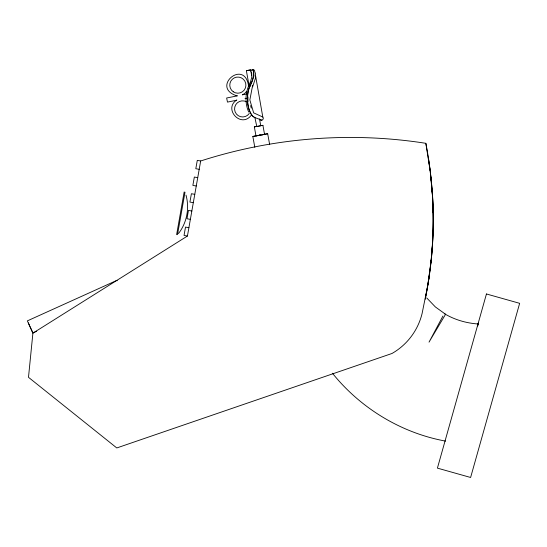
<?xml version="1.0" encoding="UTF-8"?>
<svg xmlns="http://www.w3.org/2000/svg" width="547" height="547" viewBox="0 0 547 547"><rect width="100%" height="100%" fill="white"/><g stroke="black" fill="none" stroke-linecap="round" stroke-linejoin="round"><path stroke-width="0.82" d="M433.19 212.838L433.012 207.245M432.499 244.318L432.075 249.904M427.795 285.178L431.18 260.215M428.732 279.811L429.197 276.242M477.736 325.978L478.249 323.106L477.654 325.417M252.659 85.223L249.842 99.944L253.651 112.86L262.799 117.017L255.634 76.149M427.597 286.307L425.231 299.209M176.626 234.67L184.168 191.908M177.508 234.67L185.002 192.209M430.291 171.813L431.713 185.754A403.317 403.317 0 0 1 429.833 271.312L427.754 285.445L422.106 313.458A63.22 63.22 0 0 1 391.994 353.478L116.791 447.952L28.492 377.314L32.902 333.157L187.43 236.03L200.674 160.975A488.047 488.047 0 0 1 425.846 143.314C431.2 170.972 433.709 199.183 433.183 227.354L433.128 229.822C432.533 252.201 430.127 274.539 425.778 296.501M250.211 82.747L251.811 77.031L251.675 73.264M250.321 82.433C245.336 91.376 244.488 102.59 248.694 112.005M252.625 86.836L255.64 77.653L255.504 72.642M442.933 316.036L429.026 342.142L445.573 314.279L435.378 306.949L426.681 297.889M178.486 233.501C186.869 222.916 189.679 208.065 185.987 195.101M246.724 91.226L244.844 93.318L242.485 94.85M251.046 115.526C240.919 128.456 223.005 108.812 236.817 99.944M36.69 331.25L32.834 332.993L27.35 320.877L116.928 280.358L117.12 280.768M254.423 117.311L252.946 116.244A18.297 8.54 88.3 0 1 249.405 87.506L250.772 85.4L250.43 85.325L251.914 81.913A33.647 11.172 -50.9 0 0 253.493 71.178L252.673 69.537M249.09 85.674L246.369 70.672L250.608 69.9L251.668 75.732M254.84 117.331L256.775 126.419M258.143 135.594L255.975 135.895L254.341 126.883L260.748 125.721L259.538 119.055M254.341 126.883L256.461 126.412M262.43 134.815L264.55 134.343L262.916 125.331L259.21 126.056M254.806 147.3L252.837 136.47L256.509 135.642M255.975 135.895L256.536 135.745M269.657 144.599L267.688 133.769L252.837 136.47M237.514 95.814L226.649 98.002L227.47 102.098L236.653 100.245M242.526 94.802L246.704 93.961M244.994 98.563L246.663 98.228M258.936 135.184L260.215 134.945M259.128 135.225L260.235 135.02M262.232 134.938L258.389 135.635M257.548 126.405L258.656 126.207M260.748 125.632L262.916 125.331M257.596 126.343L256.509 126.494M263.934 134.295L267.688 133.769M250.909 71.26A1.942 1.942 0 0 1 252.529 69.537L253.035 69.524A1.942 1.942 0 0 1 254.656 72.142M250.608 69.9L246.369 70.672M478.023 323.974C466.147 323.147 454.495 319.735 444.273 313.588M200.674 160.975L197.282 160.374L195.805 168.715L199.204 169.31M197.734 177.652L194.335 177.05L192.865 185.392L196.264 185.994M194.794 194.329L191.395 193.734L189.918 202.069L193.317 202.67M191.847 211.012L188.448 210.41L186.978 218.752L190.377 219.347M188.906 227.689L185.508 227.087L184.038 235.429L187.43 236.03M237.001 95.869C210.075 87.506 244.53 58.071 248.584 85.975M445.614 441.114C401.327 433.033 360.582 408.281 332.426 373.225M261.869 120.155L254.3 117.366L252.817 116.292A18.345 8.561 88.3 0 1 249.261 87.472L251.77 81.886A33.545 11.138 -50.9 0 0 253.343 71.178L252.529 69.537M28.355 322.908L29.688 325.855M30.003 326.545L32.902 332.959M250.594 105.592L251.292 108.149M425.846 143.314L430.14 170.678M428.301 157.386L430.263 171.546L432.568 196.906M430.988 177.214L431.296 180.804M432.151 190.691L432.458 194.301A397.539 397.539 0 0 1 430.954 262.806M251.709 73.031A1.942 1.942 0 0 1 251.34 72.683M262.423 116.689A1.942 1.942 0 0 1 262.211 120.039L261.733 120.203A1.942 1.942 0 0 1 259.606 119.164M249.288 113.468A8.068 8.068 0 0 1 238.266 115.684A8.068 8.068 0 0 1 235.736 104.73A8.068 8.068 0 0 1 246.608 101.879M253.883 74.932A32.294 10.721 -50.9 0 1 253.829 76.491M248.044 101.544A16.437 7.672 88.3 0 1 247.989 96.963M486.447 293.971L437.415 468.129L470.611 477.476L519.65 303.325L486.447 293.971M233.275 91.78A8.068 8.068 0 0 0 245.883 85.763A8.068 8.068 0 0 0 234.369 77.845A8.068 8.068 0 0 0 233.275 91.78"/></g></svg>
